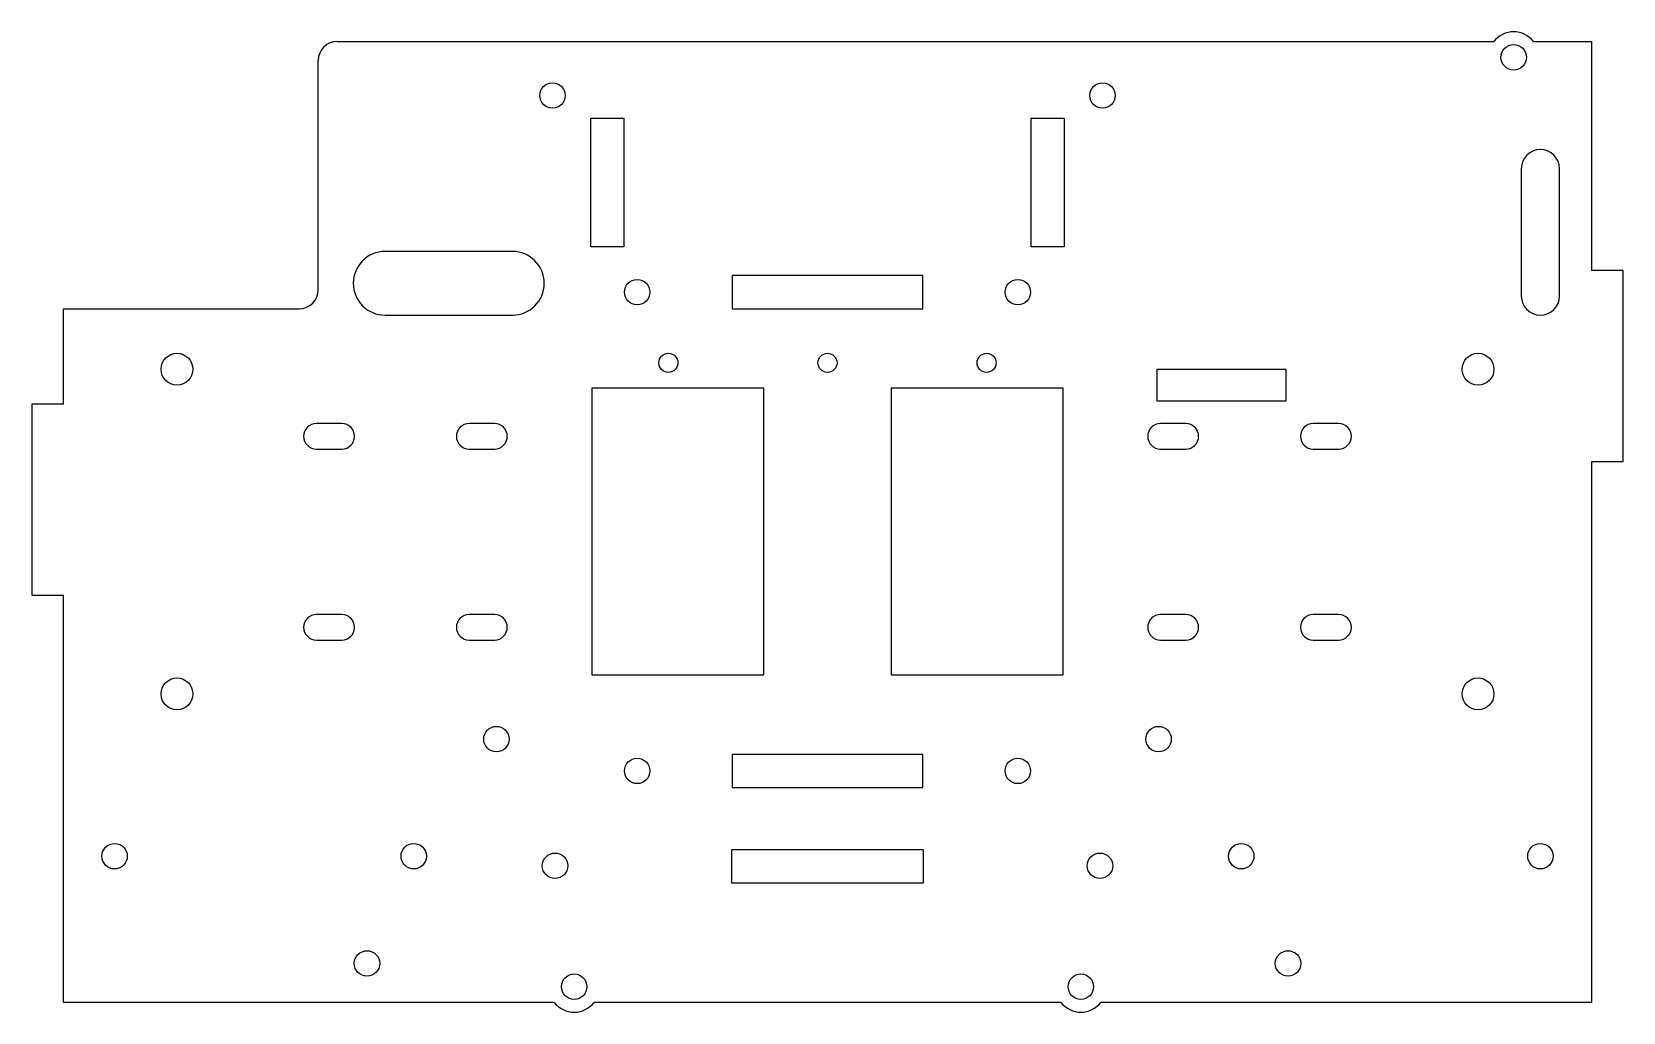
# Model space of a CAD drawing. Header units: millimetres. Extents: x -125 to 125, y -77 to 77.
import ezdxf

# ---------------------------------------------------------------- set-up
doc = ezdxf.new("R2010")
doc.units = ezdxf.units.MM

msp = doc.modelspace()

# ---------------------------------------------------------------- linework, layer by layer
at = {"color": 7, "linetype": 'Continuous', "lineweight": 25}
for p, q in [((-77, 75.5), (104.68, 75.5)), ((110.92, 75.5), (120, 75.5)), ((120, 75.5), (120, 39.5)), ((-80, 36.5), (-80, 72.5)), ((-37.2, 63.45), (-32, 63.45)), ((-37.2, 43.25), (-37.2, 63.45)), ((-32, 63.45), (-32, 43.25)), ((32, 43.25), (32, 63.45)), ((32, 63.45), (37.2, 63.45)), ((37.2, 63.45), (37.2, 43.25)), ((109, 55.5), (109, 35.5)), ((115, 35.5), (115, 55.5)), ((-49.5, 42.5), (-69.5, 42.5)), ((-32, 43.25), (-37.2, 43.25)), ((37.2, 43.25), (32, 43.25)), ((15, 38.7), (-15, 38.7)), ((-15, 38.7), (-15, 33.5)), ((15, 33.5), (15, 38.7)), ((125, 39.5), (120, 39.5)), ((125, 9.5), (125, 39.5)), ((-120, 33.5), (-83, 33.5)), ((-120, 18.5), (-120, 33.5)), ((-69.5, 32.5), (-49.5, 32.5)), ((-15, 33.5), (15, 33.5)), ((51.8, 24.02), (72, 24.02)), ((51.8, 19), (51.8, 24.02)), ((72, 24.02), (72, 19)), ((-10, 21), (-37, 21)), ((-37, 21), (-37, -24)), ((-10, -24), (-10, 21)), ((37, 21), (10, 21)), ((10, 21), (10, -24)), ((37, -24), (37, 21)), ((-125, 18.5), (-125, -11.5)), ((-120, 18.5), (-125, 18.5)), ((72, 19), (51.8, 19)), ((-76.3, 15.46), (-80.3, 15.46)), ((-52.3, 15.46), (-56.3, 15.46)), ((56.3, 15.46), (52.3, 15.46)), ((80.3, 15.46), (76.3, 15.46)), ((-80.3, 11.46), (-76.3, 11.46)), ((-56.3, 11.46), (-52.3, 11.46)), ((52.3, 11.46), (56.3, 11.46)), ((76.3, 11.46), (80.3, 11.46)), ((120, 9.5), (125, 9.5)), ((120, 9.5), (120, -75.5)), ((-125, -11.5), (-120, -11.5)), ((-120, -75.5), (-120, -11.5)), ((-76.3, -14.54), (-80.3, -14.54)), ((-52.3, -14.54), (-56.3, -14.54)), ((56.3, -14.54), (52.3, -14.54)), ((80.3, -14.54), (76.3, -14.54)), ((-80.3, -18.54), (-76.3, -18.54)), ((-56.3, -18.54), (-52.3, -18.54)), ((52.3, -18.54), (56.3, -18.54)), ((76.3, -18.54), (80.3, -18.54)), ((-37, -24), (-10, -24)), ((10, -24), (37, -24)), ((15, -36.5), (-15, -36.5)), ((-15, -36.5), (-15, -41.7)), ((15, -41.7), (15, -36.5)), ((-15, -41.7), (15, -41.7)), ((15.1, -51.5), (-15.1, -51.5)), ((-15.1, -51.5), (-15.1, -56.7)), ((15.1, -56.7), (15.1, -51.5)), ((-15.1, -56.7), (15.1, -56.7)), ((-42.92, -75.5), (-120, -75.5)), ((36.68, -75.5), (-36.68, -75.5)), ((120, -75.5), (42.92, -75.5))]:
    msp.add_line(p, q, dxfattribs=at)
for centre, radius in [((107.8, 73), 2), ((-43.2, 67), 2), ((43.2, 67), 2), ((-29.9, 36.1), 2), ((29.9, 36.1), 2), ((-102.2, 24), 2.5), ((-25, 25), 1.5), ((0, 25), 1.5), ((25, 25), 1.5), ((102.2, 24), 2.5), ((-102.2, -27), 2.5), ((102.2, -27), 2.5), ((-52.01, -34.11), 2), ((52.01, -34.11), 2), ((-29.9, -39.1), 2), ((29.9, -39.1), 2), ((-112, -52.5), 2), ((-65, -52.5), 2), ((-42.8, -54), 2), ((42.8, -54), 2), ((65, -52.5), 2), ((112, -52.5), 2), ((-72.35, -69.34), 2), ((72.35, -69.34), 2), ((-39.8, -73), 2), ((39.8, -73), 2)]:
    msp.add_circle(centre, radius, dxfattribs=at)
for centre, radius, start, end in [((-77, 72.5), 3, 90, 180), ((107.8, 73), 4, 38.6822, 141.3178), ((112, 55.5), 3, 0, 180), ((-69.5, 37.5), 5, 90, 270), ((-49.5, 37.5), 5, 270, 90), ((-83, 36.5), 3, 270, 0), ((112, 35.5), 3, 180, 0), ((-80.3, 13.46), 2, 90, 270), ((-76.3, 13.46), 2, 270, 90), ((-56.3, 13.46), 2, 90, 270), ((-52.3, 13.46), 2, 270, 90), ((52.3, 13.46), 2, 90, 270), ((56.3, 13.46), 2, 270, 90), ((76.3, 13.46), 2, 90, 270), ((80.3, 13.46), 2, 270, 90), ((-80.3, -16.54), 2, 90, 270), ((-76.3, -16.54), 2, 270, 90), ((-56.3, -16.54), 2, 90, 270), ((-52.3, -16.54), 2, 270, 90), ((52.3, -16.54), 2, 90, 270), ((56.3, -16.54), 2, 270, 90), ((76.3, -16.54), 2, 90, 270), ((80.3, -16.54), 2, 270, 90), ((-39.8, -73), 4, 218.6822, 321.3178), ((39.8, -73), 4, 218.6822, 321.3178)]:
    msp.add_arc(centre, radius, start, end, dxfattribs=at)

doc.saveas('drawing.dxf')
